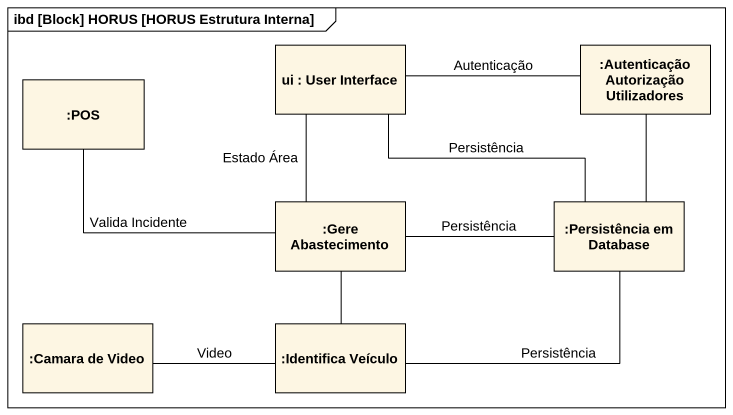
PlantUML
@startuml
mainframe ibd [Block] HORUS [HORUS Estrutura Interna]
rectangle "ui : User Interface" as ui
rectangle ":Autenticação Autorização Utilizadores" as Autenticação_Autorização
rectangle ":POS" as POS
rectangle ":Gere Abastecimento" as Gere_Abastecimento
rectangle ":Persistência em Database" as Persistência_em_Database
rectangle ":Camara de Video" as Camara_de_Video
rectangle ":Identifica Veículo" as Identifica_Veículo
ui -right- Autenticação_Autorização : Autenticação
ui -- Gere_Abastecimento : Estado Área
ui -right- Persistência_em_Database : Persistência
Autenticação_Autorização -- Persistência_em_Database
POS -right- Gere_Abastecimento : Valida Incidente
Gere_Abastecimento -right- Persistência_em_Database : Persistência
Gere_Abastecimento -- Identifica_Veículo
Identifica_Veículo -right- Persistência_em_Database : Persistência
Identifica_Veículo -left- Camara_de_Video : Video
@enduml
